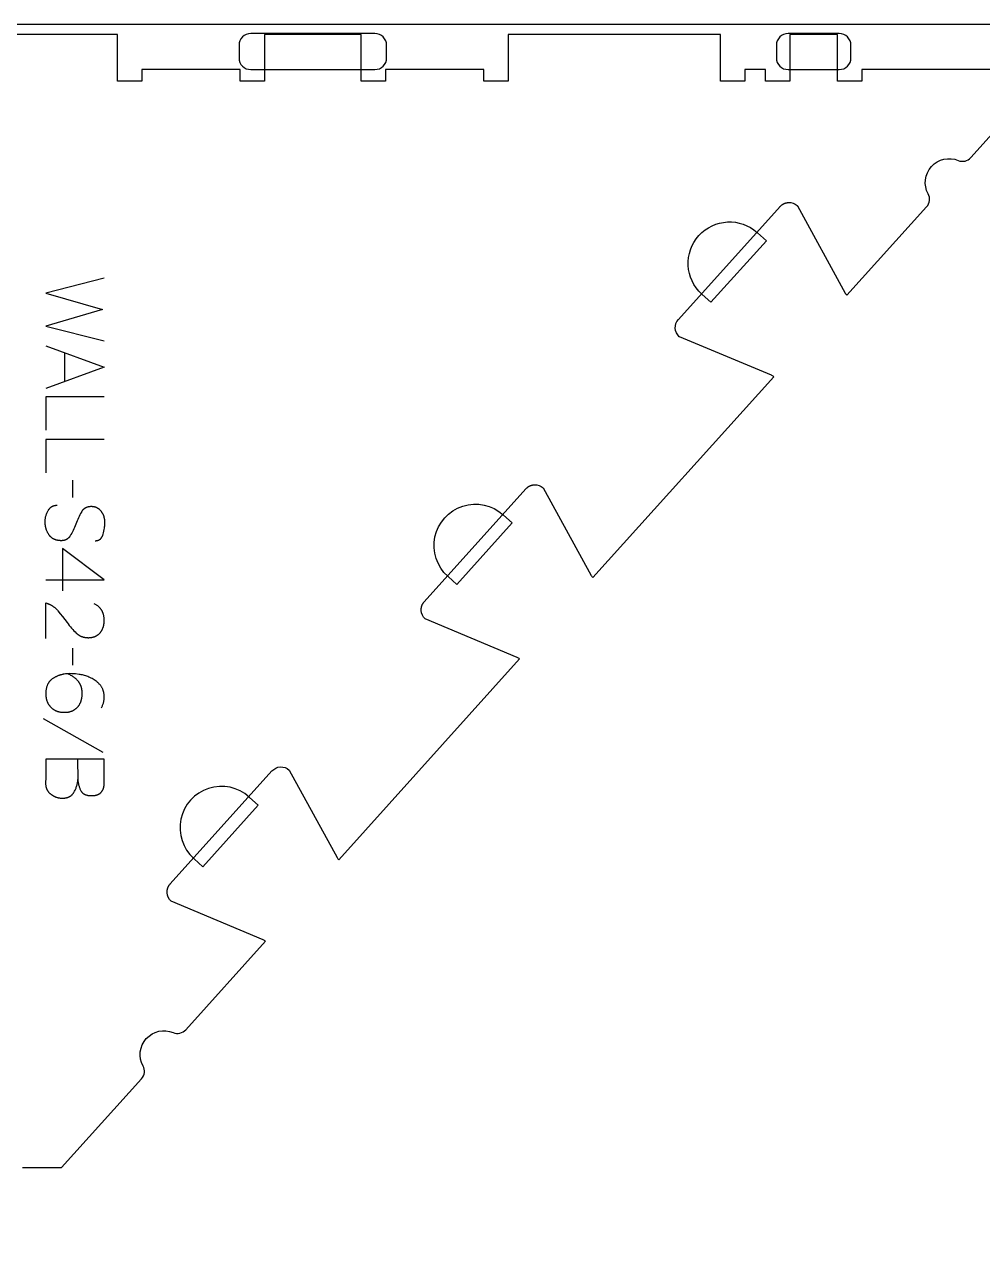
# Model space of a CAD drawing. Extents: x 0 to 4485, y 0 to 10771.
# Drawn here: x 2194 to 2686, y 4947 to 5569 of the extents above; entities that cross this region are included whole.
import ezdxf

# ---------------------------------------------------------------- set-up
doc = ezdxf.new("R2010")
doc.units = 0
for name, color, linetype in [('0_SHEET_SPRUCEPLY_2440X122', 1, 'CONTINUOUS'), ('1_ANYTOOL_1MMDEEP_LABELS_S', 2, 'CONTINUOUS'), ('4_ANYTOOL_CUTTHROUGH_OUTSI', 5, 'CONTINUOUS'), ('5_ANYTOOL_HALF_MILL_9MM_IN', 3, 'CONTINUOUS')]:
    doc.layers.add(name, color=color, linetype=linetype)

msp = doc.modelspace()

# ---------------------------------------------------------------- linework, layer by layer
at = {"layer": '0_SHEET_SPRUCEPLY_2440X122'}
msp.add_lwpolyline([(2737.94, 5569.42), (2737.94, 4349.42), (297.94, 4349.42), (297.94, 5569.42)], close=True, dxfattribs=at)
at = {"layer": '1_ANYTOOL_1MMDEEP_LABELS_S', "color": 2}
for points in [[(2235.25, 5439.12), (2205.25, 5431.41), (2234.35, 5422.96), (2205.25, 5414.48), (2235.25, 5406.98)], [(2205.25, 5404.41), (2235.25, 5393.52), (2205.25, 5382.46)], [(2214.8, 5400.94), (2214.8, 5386.02)], [(2235.25, 5378.18), (2205.25, 5378.18), (2205.25, 5361.08)], [(2235.25, 5356.36), (2205.25, 5356.36), (2205.25, 5339.26)], [(2219.13, 5326.62), (2219.05, 5335.41)], [(2230.66, 5304.38), (2230.85, 5304.38), (2230.94, 5304.39), (2231.03, 5304.39), (2231.12, 5304.4), (2231.21, 5304.41), (2231.3, 5304.42), (2231.39, 5304.43), (2231.47, 5304.44), (2231.56, 5304.46), (2231.64, 5304.48), (2231.73, 5304.49), (2231.81, 5304.51), (2231.89, 5304.54), (2231.97, 5304.56), (2232.05, 5304.58), (2232.13, 5304.61), (2232.21, 5304.64), (2232.28, 5304.67), (2232.36, 5304.7), (2232.43, 5304.73), (2232.5, 5304.77), (2232.58, 5304.8), (2232.65, 5304.84), (2232.72, 5304.88), (2232.79, 5304.92), (2232.85, 5304.96), (2232.92, 5305.01), (2232.99, 5305.05), (2233.05, 5305.1), (2233.12, 5305.15), (2233.18, 5305.2), (2233.24, 5305.25), (2233.3, 5305.3), (2233.36, 5305.36), (2233.42, 5305.42), (2233.48, 5305.47), (2233.53, 5305.53), (2233.59, 5305.6), (2233.64, 5305.66), (2233.7, 5305.72), (2233.75, 5305.79), (2233.8, 5305.86), (2233.85, 5305.93), (2233.9, 5306), (2233.95, 5306.07), (2234, 5306.15), (2234.04, 5306.22), (2234.09, 5306.3), (2234.13, 5306.38), (2234.18, 5306.46), (2234.22, 5306.54), (2234.3, 5306.71), (2234.38, 5306.89), (2234.45, 5307.07), (2234.52, 5307.26), (2234.59, 5307.46), (2234.65, 5307.66), (2234.87, 5308.47), (2235.06, 5309.27), (2235.22, 5310.05), (2235.35, 5310.82), (2235.41, 5311.2), (2235.46, 5311.58), (2235.5, 5311.95), (2235.53, 5312.32), (2235.56, 5312.69), (2235.57, 5313.05), (2235.59, 5313.41), (2235.59, 5313.76), (2235.59, 5313.96), (2235.58, 5314.15), (2235.57, 5314.35), (2235.56, 5314.54), (2235.54, 5314.73), (2235.52, 5314.92), (2235.5, 5315.1), (2235.48, 5315.29), (2235.44, 5315.47), (2235.41, 5315.66), (2235.37, 5315.84), (2235.33, 5316.02), (2235.29, 5316.2), (2235.24, 5316.38), (2235.19, 5316.56), (2235.13, 5316.73), (2235.07, 5316.91), (2235.01, 5317.08), (2234.95, 5317.25), (2234.88, 5317.42), (2234.8, 5317.59), (2234.73, 5317.76), (2234.65, 5317.93), (2234.56, 5318.1), (2234.48, 5318.26), (2234.39, 5318.42), (2234.29, 5318.59), (2234.19, 5318.75), (2234.09, 5318.91), (2233.99, 5319.07), (2233.88, 5319.22), (2233.77, 5319.38), (2233.65, 5319.53), (2233.53, 5319.68), (2233.41, 5319.82), (2233.29, 5319.96), (2233.16, 5320.09), (2233.03, 5320.22), (2232.9, 5320.35), (2232.76, 5320.47), (2232.62, 5320.58), (2232.48, 5320.69), (2232.33, 5320.79), (2232.18, 5320.89), (2232.03, 5320.99), (2231.87, 5321.08), (2231.72, 5321.16), (2231.56, 5321.24), (2231.39, 5321.32), (2231.22, 5321.39), (2231.05, 5321.45), (2230.88, 5321.52), (2230.7, 5321.57), (2230.52, 5321.62), (2230.34, 5321.67), (2230.16, 5321.71), (2229.97, 5321.75), (2229.78, 5321.78), (2229.58, 5321.8), (2229.38, 5321.83), (2229.18, 5321.84), (2228.98, 5321.85), (2228.77, 5321.86), (2228.56, 5321.86), (2228.35, 5321.86), (2228.13, 5321.85), (2227.93, 5321.84), (2227.72, 5321.82), (2227.52, 5321.8), (2227.32, 5321.77), (2227.13, 5321.73), (2226.94, 5321.69), (2226.76, 5321.64), (2226.57, 5321.59), (2226.4, 5321.53), (2226.22, 5321.47), (2226.14, 5321.43), (2226.05, 5321.4), (2225.97, 5321.36), (2225.88, 5321.32), (2225.8, 5321.28), (2225.72, 5321.24), (2225.64, 5321.2), (2225.56, 5321.16), (2225.48, 5321.11), (2225.4, 5321.07), (2225.33, 5321.02), (2225.25, 5320.97), (2225.18, 5320.92), (2225.1, 5320.87), (2225.03, 5320.81), (2224.96, 5320.76), (2224.89, 5320.7), (2224.82, 5320.65), (2224.75, 5320.59), (2224.68, 5320.53), (2224.61, 5320.47), (2224.54, 5320.4), (2224.48, 5320.34), (2224.41, 5320.27), (2224.29, 5320.14), (2224.16, 5320), (2224.04, 5319.85), (2223.93, 5319.7), (2223.82, 5319.54), (2223.71, 5319.38), (2223.6, 5319.21), (2223.5, 5319.04), (2223.11, 5318.32), (2222.73, 5317.59), (2222.37, 5316.84), (2222.01, 5316.08), (2221.66, 5315.3), (2221.33, 5314.5), (2221.01, 5313.69), (2220.7, 5312.86), (2220.38, 5312.04), (2220.05, 5311.23), (2219.71, 5310.45), (2219.35, 5309.68), (2218.98, 5308.94), (2218.59, 5308.21), (2218.18, 5307.51), (2217.76, 5306.82), (2217.65, 5306.66), (2217.54, 5306.5), (2217.42, 5306.34), (2217.36, 5306.27), (2217.3, 5306.19), (2217.24, 5306.12), (2217.18, 5306.05), (2217.11, 5305.98), (2217.05, 5305.91), (2216.98, 5305.85), (2216.91, 5305.78), (2216.85, 5305.72), (2216.78, 5305.66), (2216.71, 5305.6), (2216.64, 5305.54), (2216.56, 5305.48), (2216.49, 5305.43), (2216.42, 5305.37), (2216.34, 5305.32), (2216.27, 5305.27), (2216.19, 5305.22), (2216.11, 5305.17), (2216.04, 5305.12), (2215.96, 5305.08), (2215.87, 5305.03), (2215.79, 5304.99), (2215.71, 5304.95), (2215.63, 5304.91), (2215.54, 5304.87), (2215.46, 5304.83), (2215.37, 5304.8), (2215.28, 5304.77), (2215.19, 5304.73), (2215.1, 5304.7), (2215.01, 5304.67), (2214.92, 5304.65), (2214.83, 5304.62), (2214.64, 5304.57), (2214.45, 5304.53), (2214.26, 5304.49), (2214.06, 5304.46), (2213.85, 5304.43), (2213.64, 5304.41), (2213.43, 5304.4), (2213.22, 5304.39), (2213, 5304.39), (2212.78, 5304.4), (2212.55, 5304.41), (2212.32, 5304.42), (2212.09, 5304.44), (2211.86, 5304.47), (2211.64, 5304.5), (2211.42, 5304.54), (2211.2, 5304.58), (2210.99, 5304.62), (2210.78, 5304.68), (2210.57, 5304.73), (2210.37, 5304.79), (2210.17, 5304.86), (2209.98, 5304.93), (2209.79, 5305.01), (2209.6, 5305.09), (2209.42, 5305.18), (2209.24, 5305.27), (2209.07, 5305.36), (2208.89, 5305.47), (2208.73, 5305.57), (2208.56, 5305.68), (2208.4, 5305.8), (2208.25, 5305.92), (2208.09, 5306.05), (2207.94, 5306.18), (2207.8, 5306.32), (2207.66, 5306.46), (2207.52, 5306.61), (2207.38, 5306.76), (2207.25, 5306.92), (2207.13, 5307.08), (2207, 5307.24), (2206.88, 5307.42), (2206.77, 5307.59), (2206.55, 5307.95), (2206.34, 5308.32), (2206.15, 5308.69), (2205.97, 5309.06), (2205.8, 5309.43), (2205.65, 5309.81), (2205.58, 5310), (2205.51, 5310.19), (2205.45, 5310.38), (2205.39, 5310.58), (2205.33, 5310.77), (2205.28, 5310.97), (2205.23, 5311.16), (2205.19, 5311.36), (2205.14, 5311.56), (2205.1, 5311.75), (2205.07, 5311.95), (2205.04, 5312.15), (2205.01, 5312.35), (2204.98, 5312.56), (2204.94, 5312.96), (2204.92, 5313.37), (2204.9, 5313.79), (2204.9, 5314.2), (2204.92, 5314.61), (2204.94, 5315.01), (2204.98, 5315.41), (2205.04, 5315.81), (2205.1, 5316.2), (2205.18, 5316.58), (2205.27, 5316.96), (2205.37, 5317.34), (2205.49, 5317.71), (2205.61, 5318.08), (2205.76, 5318.44), (2205.91, 5318.8), (2206.08, 5319.16), (2206.25, 5319.51), (2206.45, 5319.85), (2206.55, 5320.02), (2206.65, 5320.18), (2206.76, 5320.34), (2206.87, 5320.49), (2206.98, 5320.64), (2207.09, 5320.78), (2207.21, 5320.92), (2207.33, 5321.05), (2207.46, 5321.18), (2207.58, 5321.3), (2207.71, 5321.41), (2207.85, 5321.52), (2207.91, 5321.57), (2207.98, 5321.63), (2208.05, 5321.68), (2208.12, 5321.73), (2208.19, 5321.77), (2208.26, 5321.82), (2208.33, 5321.86), (2208.41, 5321.91), (2208.48, 5321.95), (2208.55, 5321.99), (2208.63, 5322.03), (2208.7, 5322.07), (2208.78, 5322.11), (2208.86, 5322.14), (2208.94, 5322.17), (2209.01, 5322.21), (2209.09, 5322.24), (2209.17, 5322.27), (2209.25, 5322.3), (2209.34, 5322.33), (2209.5, 5322.38), (2209.67, 5322.42), (2209.84, 5322.46), (2210.01, 5322.5), (2210.19, 5322.53), (2210.37, 5322.55), (2210.55, 5322.57), (2210.74, 5322.58), (2210.93, 5322.59), (2211.12, 5322.59)], [(2205.25, 5284.36), (2235.29, 5284.32), (2213.9, 5300.35)], [(2213.9, 5300.35), (2213.9, 5278.58)], [(2205.29, 5254.15), (2205.33, 5272.45), (2205.79, 5272.3), (2206.01, 5272.23), (2206.23, 5272.14), (2206.45, 5272.06), (2206.67, 5271.97), (2206.89, 5271.88), (2207.1, 5271.78), (2207.31, 5271.68), (2207.52, 5271.58), (2207.72, 5271.47), (2207.92, 5271.36), (2208.12, 5271.24), (2208.32, 5271.13), (2208.52, 5271.01), (2208.71, 5270.88), (2208.9, 5270.75), (2209.09, 5270.62), (2209.28, 5270.48), (2209.46, 5270.35), (2209.64, 5270.2), (2209.82, 5270.06), (2210, 5269.91), (2210.17, 5269.75), (2210.35, 5269.6), (2210.51, 5269.44), (2210.68, 5269.27), (2210.85, 5269.11), (2211.01, 5268.93), (2211.17, 5268.76), (2211.48, 5268.4), (2212.7, 5266.92), (2213.89, 5265.43), (2215.05, 5263.92), (2216.17, 5262.4), (2216.74, 5261.65), (2217.31, 5260.91), (2217.88, 5260.2), (2218.47, 5259.51), (2219.06, 5258.85), (2219.66, 5258.2), (2220.27, 5257.58), (2220.89, 5256.98), (2221.05, 5256.83), (2221.2, 5256.69), (2221.37, 5256.56), (2221.53, 5256.43), (2221.69, 5256.3), (2221.86, 5256.18), (2222.03, 5256.06), (2222.2, 5255.95), (2222.38, 5255.84), (2222.56, 5255.74), (2222.73, 5255.64), (2222.92, 5255.54), (2223.1, 5255.45), (2223.29, 5255.37), (2223.47, 5255.29), (2223.66, 5255.21), (2223.86, 5255.14), (2224.05, 5255.07), (2224.25, 5255.01), (2224.45, 5254.95), (2224.65, 5254.9), (2224.85, 5254.85), (2225.06, 5254.81), (2225.27, 5254.77), (2225.48, 5254.73), (2225.69, 5254.7), (2225.91, 5254.68), (2226.12, 5254.66), (2226.34, 5254.64), (2226.57, 5254.63), (2226.79, 5254.62), (2227.02, 5254.62), (2227.27, 5254.62), (2227.51, 5254.63), (2227.76, 5254.64), (2227.99, 5254.66), (2228.23, 5254.68), (2228.46, 5254.71), (2228.69, 5254.74), (2228.91, 5254.78), (2229.13, 5254.82), (2229.35, 5254.87), (2229.56, 5254.92), (2229.77, 5254.98), (2229.97, 5255.04), (2230.17, 5255.11), (2230.37, 5255.18), (2230.56, 5255.25), (2230.75, 5255.34), (2230.94, 5255.42), (2231.12, 5255.51), (2231.3, 5255.61), (2231.47, 5255.71), (2231.65, 5255.82), (2231.81, 5255.93), (2231.98, 5256.04), (2232.14, 5256.17), (2232.29, 5256.29), (2232.44, 5256.42), (2232.59, 5256.56), (2232.74, 5256.7), (2232.88, 5256.84), (2233.01, 5256.99), (2233.15, 5257.15), (2233.28, 5257.31), (2233.4, 5257.47), (2233.52, 5257.64), (2233.64, 5257.8), (2233.75, 5257.97), (2233.86, 5258.15), (2233.96, 5258.32), (2234.06, 5258.5), (2234.16, 5258.68), (2234.25, 5258.86), (2234.34, 5259.05), (2234.43, 5259.23), (2234.51, 5259.42), (2234.58, 5259.62), (2234.65, 5259.81), (2234.72, 5260.01), (2234.78, 5260.21), (2234.84, 5260.42), (2234.9, 5260.62), (2234.95, 5260.83), (2235, 5261.04), (2235.04, 5261.26), (2235.08, 5261.47), (2235.11, 5261.69), (2235.15, 5261.91), (2235.17, 5262.14), (2235.19, 5262.36), (2235.21, 5262.59), (2235.23, 5262.82), (2235.24, 5263.06), (2235.25, 5263.54), (2235.24, 5263.9), (2235.23, 5264.26), (2235.2, 5264.62), (2235.17, 5264.96), (2235.12, 5265.3), (2235.07, 5265.64), (2235, 5265.96), (2234.93, 5266.28), (2234.84, 5266.6), (2234.8, 5266.75), (2234.75, 5266.91), (2234.7, 5267.06), (2234.64, 5267.21), (2234.59, 5267.36), (2234.53, 5267.5), (2234.47, 5267.65), (2234.4, 5267.79), (2234.34, 5267.93), (2234.27, 5268.07), (2234.2, 5268.21), (2234.13, 5268.35), (2234.05, 5268.48), (2233.97, 5268.61), (2233.89, 5268.75), (2233.81, 5268.88), (2233.72, 5269.01), (2233.63, 5269.13), (2233.54, 5269.26), (2233.45, 5269.38), (2233.35, 5269.5), (2233.25, 5269.62), (2233.15, 5269.74), (2233.05, 5269.86), (2232.94, 5269.97), (2232.84, 5270.09), (2232.72, 5270.2), (2232.61, 5270.31), (2232.5, 5270.42), (2232.38, 5270.53), (2232.26, 5270.63), (2232.13, 5270.74), (2231.88, 5270.94), (2231.62, 5271.14), (2231.34, 5271.33), (2231.06, 5271.51), (2230.76, 5271.69), (2230.46, 5271.86), (2230.15, 5272.02)], [(2219.13, 5240.44), (2219.05, 5249.22)], [(2233.79, 5218.58), (2233.97, 5218.92), (2234.13, 5219.26), (2234.28, 5219.6), (2234.43, 5219.94), (2234.56, 5220.28), (2234.68, 5220.63), (2234.79, 5220.97), (2234.88, 5221.32), (2234.97, 5221.67), (2235.04, 5222.02), (2235.1, 5222.37), (2235.16, 5222.73), (2235.19, 5223.08), (2235.22, 5223.44), (2235.24, 5223.79), (2235.25, 5224.15), (2235.24, 5224.47), (2235.23, 5224.78), (2235.21, 5225.09), (2235.18, 5225.39), (2235.15, 5225.69), (2235.1, 5225.99), (2235.05, 5226.28), (2234.99, 5226.57), (2234.92, 5226.85), (2234.84, 5227.13), (2234.76, 5227.41), (2234.66, 5227.68), (2234.56, 5227.95), (2234.45, 5228.21), (2234.34, 5228.47), (2234.21, 5228.73), (2234.08, 5228.98), (2233.94, 5229.22), (2233.79, 5229.47), (2233.63, 5229.71), (2233.46, 5229.94), (2233.29, 5230.17), (2233.11, 5230.4), (2232.92, 5230.62), (2232.72, 5230.84), (2232.52, 5231.05), (2232.3, 5231.26), (2232.08, 5231.47), (2231.85, 5231.67), (2231.61, 5231.87), (2231.36, 5232.06), (2231.11, 5232.25), (2230.59, 5232.62), (2230.07, 5232.96), (2229.54, 5233.29), (2229.01, 5233.59), (2228.47, 5233.88), (2227.93, 5234.15), (2227.39, 5234.4), (2226.84, 5234.63), (2226.29, 5234.84), (2225.73, 5235.03), (2225.17, 5235.2), (2224.61, 5235.35), (2224.04, 5235.48), (2223.46, 5235.6), (2222.89, 5235.69), (2222.3, 5235.76), (2220.5, 5236), (2220.22, 5236.04), (2219.92, 5236.07), (2219.6, 5236.09), (2219.26, 5236.11), (2218.51, 5236.14), (2217.67, 5236.15), (2217.07, 5236.14), (2216.48, 5236.11), (2215.9, 5236.07), (2215.32, 5236), (2214.75, 5235.92), (2214.19, 5235.82), (2213.91, 5235.76), (2213.64, 5235.7), (2213.37, 5235.63), (2213.09, 5235.56), (2212.83, 5235.48), (2212.56, 5235.4), (2212.29, 5235.31), (2212.03, 5235.22), (2211.77, 5235.13), (2211.51, 5235.03), (2211.26, 5234.92), (2211, 5234.81), (2210.75, 5234.7), (2210.5, 5234.58), (2210.25, 5234.46), (2210, 5234.33), (2209.76, 5234.2), (2209.52, 5234.06), (2209.28, 5233.92), (2209.04, 5233.77), (2208.81, 5233.62), (2208.58, 5233.46), (2208.36, 5233.3), (2208.15, 5233.13), (2208.05, 5233.04), (2207.95, 5232.95), (2207.85, 5232.86), (2207.75, 5232.77), (2207.65, 5232.68), (2207.56, 5232.58), (2207.47, 5232.48), (2207.38, 5232.39), (2207.29, 5232.29), (2207.21, 5232.18), (2207.12, 5232.08), (2207.04, 5231.98), (2206.96, 5231.87), (2206.88, 5231.76), (2206.8, 5231.66), (2206.73, 5231.54), (2206.65, 5231.43), (2206.58, 5231.32), (2206.51, 5231.2), (2206.45, 5231.09), (2206.32, 5230.85), (2206.19, 5230.61), (2206.08, 5230.36), (2205.97, 5230.1), (2205.87, 5229.84), (2205.78, 5229.57), (2205.69, 5229.29), (2205.62, 5229.01), (2205.55, 5228.73), (2205.48, 5228.43), (2205.43, 5228.13), (2205.38, 5227.83), (2205.34, 5227.52), (2205.31, 5227.2), (2205.28, 5226.87), (2205.26, 5226.54), (2205.25, 5226.21), (2205.25, 5225.86), (2205.25, 5225.59), (2205.26, 5225.33), (2205.27, 5225.06), (2205.29, 5224.8), (2205.31, 5224.54), (2205.34, 5224.29), (2205.37, 5224.04), (2205.41, 5223.79), (2205.45, 5223.55), (2205.5, 5223.31), (2205.56, 5223.07), (2205.61, 5222.84), (2205.68, 5222.61), (2205.75, 5222.38), (2205.82, 5222.16), (2205.9, 5221.94), (2205.98, 5221.72), (2206.07, 5221.51), (2206.17, 5221.3), (2206.27, 5221.1), (2206.37, 5220.89), (2206.48, 5220.69), (2206.6, 5220.5), (2206.72, 5220.31), (2206.84, 5220.12), (2206.97, 5219.94), (2207.11, 5219.75), (2207.25, 5219.58), (2207.39, 5219.4), (2207.54, 5219.23), (2207.7, 5219.06), (2207.86, 5218.9), (2208.03, 5218.74), (2208.19, 5218.59), (2208.37, 5218.44), (2208.54, 5218.29), (2208.72, 5218.15), (2208.9, 5218.02), (2209.08, 5217.89), (2209.27, 5217.77), (2209.46, 5217.65), (2209.66, 5217.53), (2209.86, 5217.42), (2210.06, 5217.32), (2210.26, 5217.22), (2210.47, 5217.13), (2210.68, 5217.04), (2210.89, 5216.96), (2211.11, 5216.88), (2211.33, 5216.8), (2211.55, 5216.74), (2211.78, 5216.67), (2212.01, 5216.61), (2212.25, 5216.56), (2212.48, 5216.51), (2212.72, 5216.47), (2212.97, 5216.43), (2213.21, 5216.4), (2213.46, 5216.37), (2213.72, 5216.35), (2213.97, 5216.33), (2214.23, 5216.32), (2214.49, 5216.31), (2214.76, 5216.31), (2215.03, 5216.31), (2215.3, 5216.32), (2215.56, 5216.33), (2215.82, 5216.35), (2216.08, 5216.37), (2216.33, 5216.4), (2216.58, 5216.43), (2216.82, 5216.47), (2217.06, 5216.52), (2217.3, 5216.57), (2217.53, 5216.62), (2217.76, 5216.68), (2217.99, 5216.75), (2218.21, 5216.82), (2218.43, 5216.89), (2218.64, 5216.97), (2218.85, 5217.06), (2219.05, 5217.15), (2219.26, 5217.24), (2219.45, 5217.35), (2219.65, 5217.45), (2219.84, 5217.56), (2220.03, 5217.68), (2220.21, 5217.8), (2220.39, 5217.93), (2220.56, 5218.06), (2220.73, 5218.2), (2220.9, 5218.34), (2221.06, 5218.49), (2221.22, 5218.64), (2221.38, 5218.8), (2221.53, 5218.96), (2221.68, 5219.13), (2221.82, 5219.3), (2221.96, 5219.48), (2222.09, 5219.65), (2222.22, 5219.83), (2222.35, 5220.02), (2222.47, 5220.21), (2222.58, 5220.39), (2222.69, 5220.59), (2222.8, 5220.78), (2222.9, 5220.98), (2222.99, 5221.19), (2223.09, 5221.39), (2223.17, 5221.6), (2223.25, 5221.81), (2223.33, 5222.03), (2223.4, 5222.25), (2223.47, 5222.47), (2223.54, 5222.69), (2223.59, 5222.92), (2223.65, 5223.15), (2223.7, 5223.39), (2223.74, 5223.63), (2223.78, 5223.87), (2223.82, 5224.11), (2223.85, 5224.36), (2223.87, 5224.61), (2223.89, 5224.86), (2223.91, 5225.12), (2223.92, 5225.38), (2223.93, 5225.64), (2223.93, 5225.91), (2223.92, 5226.38), (2223.9, 5226.84), (2223.88, 5227.06), (2223.86, 5227.29), (2223.84, 5227.51), (2223.81, 5227.72), (2223.78, 5227.94), (2223.74, 5228.15), (2223.7, 5228.36), (2223.66, 5228.57), (2223.61, 5228.77), (2223.56, 5228.97), (2223.51, 5229.17), (2223.45, 5229.36), (2223.39, 5229.55), (2223.32, 5229.74), (2223.25, 5229.93), (2223.18, 5230.11), (2223.1, 5230.3), (2223.02, 5230.47), (2222.94, 5230.65), (2222.85, 5230.82), (2222.75, 5230.99), (2222.66, 5231.16), (2222.56, 5231.32), (2222.46, 5231.48), (2222.35, 5231.64), (2222.24, 5231.8), (2222.12, 5231.95), (2222, 5232.1), (2221.88, 5232.25), (2221.76, 5232.39), (2221.63, 5232.54), (2221.49, 5232.68), (2221.22, 5232.97), (2220.93, 5233.24), (2220.63, 5233.51), (2220.32, 5233.78), (2219.99, 5234.04), (2219.65, 5234.29), (2219.29, 5234.54), (2218.92, 5234.78), (2218.54, 5235.02), (2218.15, 5235.25), (2217.74, 5235.47), (2217.32, 5235.69), (2216.88, 5235.9), (2216.43, 5236.11)], [(2234.77, 5195.74), (2204, 5212.92)], [(2235.25, 5192.31), (2205.25, 5192.31), (2205.25, 5182.62), (2205.16, 5180.09), (2205.16, 5179.86), (2205.16, 5179.64), (2205.16, 5179.42), (2205.17, 5179.2), (2205.19, 5178.98), (2205.21, 5178.77), (2205.24, 5178.56), (2205.27, 5178.35), (2205.31, 5178.15), (2205.36, 5177.95), (2205.41, 5177.75), (2205.46, 5177.55), (2205.53, 5177.36), (2205.59, 5177.18), (2205.67, 5176.99), (2205.74, 5176.81), (2205.83, 5176.63), (2205.92, 5176.46), (2206.01, 5176.28), (2206.11, 5176.11), (2206.22, 5175.95), (2206.33, 5175.78), (2206.45, 5175.63), (2206.57, 5175.47), (2206.7, 5175.32), (2206.83, 5175.16), (2206.97, 5175.02), (2207.12, 5174.87), (2207.27, 5174.73), (2207.42, 5174.59), (2207.59, 5174.46), (2207.75, 5174.33), (2207.92, 5174.2), (2208.1, 5174.08), (2208.27, 5173.96), (2208.44, 5173.84), (2208.62, 5173.73), (2208.79, 5173.62), (2208.97, 5173.52), (2209.15, 5173.42), (2209.33, 5173.32), (2209.51, 5173.23), (2209.69, 5173.15), (2209.88, 5173.06), (2210.06, 5172.98), (2210.25, 5172.91), (2210.43, 5172.84), (2210.62, 5172.77), (2210.81, 5172.71), (2211, 5172.65), (2211.19, 5172.59), (2211.38, 5172.54), (2211.57, 5172.5), (2211.77, 5172.45), (2211.96, 5172.41), (2212.16, 5172.38), (2212.36, 5172.35), (2212.56, 5172.32), (2212.76, 5172.3), (2212.96, 5172.28), (2213.16, 5172.27), (2213.36, 5172.26), (2213.57, 5172.25), (2213.77, 5172.25), (2214.03, 5172.25), (2214.27, 5172.26), (2214.52, 5172.28), (2214.76, 5172.3), (2214.99, 5172.32), (2215.22, 5172.35), (2215.45, 5172.39), (2215.67, 5172.43), (2215.88, 5172.48), (2216.1, 5172.53), (2216.3, 5172.59), (2216.51, 5172.66), (2216.7, 5172.73), (2216.9, 5172.81), (2217.09, 5172.89), (2217.27, 5172.98), (2217.36, 5173.03), (2217.45, 5173.07), (2217.54, 5173.12), (2217.63, 5173.17), (2217.72, 5173.22), (2217.8, 5173.28), (2217.89, 5173.33), (2217.97, 5173.39), (2218.05, 5173.45), (2218.13, 5173.51), (2218.21, 5173.57), (2218.29, 5173.63), (2218.37, 5173.69), (2218.44, 5173.76), (2218.52, 5173.82), (2218.59, 5173.89), (2218.67, 5173.96), (2218.74, 5174.03), (2218.81, 5174.1), (2218.88, 5174.17), (2218.95, 5174.25), (2219.01, 5174.33), (2219.14, 5174.48), (2219.27, 5174.64), (2219.39, 5174.81), (2219.51, 5174.99), (2219.62, 5175.16), (2219.84, 5175.53), (2220.05, 5175.91), (2220.24, 5176.28), (2220.42, 5176.67), (2220.59, 5177.06), (2220.75, 5177.46), (2220.9, 5177.86), (2221.03, 5178.27), (2221.16, 5178.69), (2221.27, 5179.11), (2221.37, 5179.54), (2221.46, 5179.97), (2221.54, 5180.41), (2221.61, 5180.86), (2221.66, 5181.31), (2221.7, 5181.76)], [(2221.57, 5192.31), (2221.7, 5181.76), (2221.73, 5181.37), (2221.77, 5180.97), (2221.82, 5180.58), (2221.88, 5180.2), (2221.95, 5179.82), (2222.02, 5179.45), (2222.11, 5179.09), (2222.2, 5178.73), (2222.3, 5178.37), (2222.41, 5178.02), (2222.53, 5177.68), (2222.66, 5177.34), (2222.8, 5177.01), (2222.95, 5176.68), (2223.1, 5176.36), (2223.27, 5176.04), (2223.31, 5175.97), (2223.35, 5175.89), (2223.4, 5175.81), (2223.45, 5175.74), (2223.5, 5175.67), (2223.55, 5175.6), (2223.6, 5175.52), (2223.65, 5175.46), (2223.7, 5175.39), (2223.76, 5175.32), (2223.81, 5175.26), (2223.87, 5175.19), (2223.93, 5175.13), (2223.99, 5175.07), (2224.05, 5175.01), (2224.12, 5174.95), (2224.18, 5174.89), (2224.25, 5174.83), (2224.32, 5174.78), (2224.39, 5174.72), (2224.46, 5174.67), (2224.53, 5174.62), (2224.6, 5174.56), (2224.67, 5174.52), (2224.75, 5174.47), (2224.83, 5174.42), (2224.91, 5174.37), (2224.99, 5174.33), (2225.07, 5174.29), (2225.15, 5174.24), (2225.23, 5174.2), (2225.32, 5174.16), (2225.41, 5174.12), (2225.49, 5174.09), (2225.67, 5174.02), (2225.86, 5173.95), (2226.05, 5173.89), (2226.25, 5173.83), (2226.45, 5173.78), (2226.66, 5173.73), (2226.87, 5173.69), (2227.09, 5173.66), (2227.31, 5173.62), (2227.54, 5173.6), (2227.78, 5173.58), (2228.02, 5173.56), (2228.27, 5173.55), (2228.52, 5173.54), (2228.77, 5173.54), (2229.17, 5173.54), (2229.37, 5173.55), (2229.56, 5173.56), (2229.75, 5173.58), (2229.93, 5173.59), (2230.11, 5173.62), (2230.29, 5173.64), (2230.47, 5173.67), (2230.64, 5173.7), (2230.81, 5173.73), (2230.97, 5173.77), (2231.14, 5173.81), (2231.3, 5173.86), (2231.45, 5173.9), (2231.61, 5173.95), (2231.76, 5174.01), (2231.9, 5174.06), (2232.05, 5174.13), (2232.19, 5174.19), (2232.32, 5174.26), (2232.46, 5174.33), (2232.59, 5174.4), (2232.72, 5174.48), (2232.84, 5174.56), (2232.96, 5174.64), (2233.08, 5174.73), (2233.2, 5174.82), (2233.31, 5174.91), (2233.42, 5175.01), (2233.53, 5175.1), (2233.63, 5175.21), (2233.73, 5175.31), (2233.82, 5175.42), (2233.92, 5175.54), (2234.01, 5175.65), (2234.09, 5175.77), (2234.18, 5175.89), (2234.26, 5176.02), (2234.34, 5176.15), (2234.41, 5176.28), (2234.48, 5176.42), (2234.55, 5176.55), (2234.61, 5176.7), (2234.68, 5176.84), (2234.73, 5176.99), (2234.79, 5177.14), (2234.84, 5177.3), (2234.89, 5177.46), (2234.94, 5177.62), (2234.98, 5177.78), (2235.02, 5177.95), (2235.05, 5178.12), (2235.09, 5178.3), (2235.12, 5178.47), (2235.14, 5178.65), (2235.17, 5178.84), (2235.19, 5179.03), (2235.21, 5179.22), (2235.22, 5179.41), (2235.24, 5179.81), (2235.25, 5180.22), (2235.25, 5192.31)]]:
    msp.add_lwpolyline(points, dxfattribs=at)
at = {"layer": '4_ANYTOOL_CUTTHROUGH_OUTSI', "color": 5}
msp.add_lwpolyline([(2193.34, 4982.67), (2213.39, 4982.67), (2254.4, 5028.21), (2254.4, 5028.21, 0.317837), (2255.17, 5034.8, -0.707107), (2270.63, 5051.97, 0.317837), (2277.11, 5053.43), (2318.01, 5098.86, 0.061485), (2316.82, 5099.62), (2269.64, 5119.37), (2269.6, 5119.38), (2269.57, 5119.41), (2269.57, 5119.41, -0.198912), (2267.51, 5123.73), (2267.5, 5123.88), (2267.5, 5124.03), (2267.5, 5124.18), (2267.51, 5124.33), (2267.52, 5124.49), (2267.53, 5124.64), (2267.54, 5124.79), (2267.56, 5124.94), (2267.59, 5125.09), (2267.62, 5125.25), (2267.65, 5125.4), (2267.68, 5125.55), (2267.72, 5125.7), (2267.76, 5125.85), (2267.81, 5126), (2267.86, 5126.14), (2267.91, 5126.29), (2267.97, 5126.43), (2268.03, 5126.58), (2268.1, 5126.72), (2268.16, 5126.86), (2268.23, 5126.99), (2268.31, 5127.13), (2268.39, 5127.26), (2268.47, 5127.39), (2268.55, 5127.52), (2268.64, 5127.65), (2268.72, 5127.77), (2268.82, 5127.89), (2268.91, 5128.01), (2269.01, 5128.13), (2269.11, 5128.24), (2321.3, 5186.2, -0.414214), (2330.13, 5186.67), (2330.16, 5186.64), (2330.18, 5186.6), (2354.75, 5141.74), (2354.75, 5141.74, 0.061485), (2355.62, 5140.64), (2448.43, 5243.7, 0.061485), (2447.24, 5244.46), (2400.05, 5264.21), (2400.01, 5264.22), (2399.98, 5264.25), (2399.98, 5264.25, -0.198912), (2397.92, 5268.57), (2397.92, 5268.72), (2397.91, 5268.87), (2397.92, 5269.02), (2397.92, 5269.17), (2397.93, 5269.32), (2397.94, 5269.48), (2397.96, 5269.63), (2397.98, 5269.78), (2398, 5269.93), (2398.03, 5270.09), (2398.06, 5270.24), (2398.1, 5270.39), (2398.13, 5270.54), (2398.18, 5270.69), (2398.22, 5270.84), (2398.27, 5270.98), (2398.33, 5271.13), (2398.38, 5271.27), (2398.44, 5271.42), (2398.51, 5271.56), (2398.58, 5271.7), (2398.65, 5271.83), (2398.72, 5271.97), (2398.8, 5272.1), (2398.88, 5272.23), (2398.96, 5272.36), (2399.05, 5272.49), (2399.14, 5272.61), (2399.23, 5272.73), (2399.32, 5272.85), (2399.42, 5272.97), (2399.52, 5273.08), (2451.71, 5331.04), (2451.81, 5331.15), (2451.92, 5331.26), (2452.03, 5331.37), (2452.14, 5331.47), (2452.25, 5331.57), (2452.37, 5331.67), (2452.49, 5331.77), (2452.61, 5331.86), (2452.73, 5331.95), (2452.86, 5332.04), (2452.99, 5332.13), (2453.12, 5332.21), (2453.25, 5332.29), (2453.39, 5332.36), (2453.53, 5332.43), (2453.67, 5332.5), (2453.81, 5332.57), (2453.95, 5332.63), (2454.09, 5332.69), (2454.24, 5332.74), (2454.39, 5332.79), (2454.53, 5332.84), (2454.68, 5332.88), (2454.83, 5332.92), (2454.98, 5332.96), (2455.13, 5332.99), (2455.28, 5333.02), (2455.43, 5333.04), (2455.58, 5333.06), (2455.73, 5333.08), (2455.88, 5333.09), (2456.03, 5333.1, -0.198912), (2460.54, 5331.51), (2460.57, 5331.48), (2460.59, 5331.44), (2485.16, 5286.58), (2485.16, 5286.58, 0.061485), (2486.04, 5285.48), (2578.84, 5388.54, 0.061485), (2577.65, 5389.3), (2530.47, 5409.05), (2530.43, 5409.06), (2530.4, 5409.09), (2530.4, 5409.09, -0.414214), (2529.93, 5417.92), (2582.13, 5475.88), (2582.23, 5475.99), (2582.33, 5476.1), (2582.44, 5476.21), (2582.55, 5476.31), (2582.66, 5476.41), (2582.78, 5476.51), (2582.9, 5476.61), (2583.02, 5476.7), (2583.15, 5476.79), (2583.27, 5476.88), (2583.4, 5476.96), (2583.53, 5477.05), (2583.67, 5477.13), (2583.8, 5477.2), (2583.94, 5477.27), (2584.08, 5477.34), (2584.22, 5477.41), (2584.36, 5477.47), (2584.51, 5477.53), (2584.65, 5477.58), (2584.8, 5477.63), (2584.95, 5477.68), (2585.09, 5477.72), (2585.24, 5477.76), (2585.39, 5477.8), (2585.54, 5477.83), (2585.69, 5477.86), (2585.84, 5477.88), (2585.99, 5477.9), (2586.14, 5477.92), (2586.29, 5477.93), (2586.44, 5477.94, -0.198912), (2590.95, 5476.35), (2590.98, 5476.32), (2591, 5476.28), (2615.58, 5431.42), (2615.58, 5431.42, 0.061485), (2616.45, 5430.31), (2657.36, 5475.75, 0.317837), (2658.14, 5482.34, -0.707107), (2673.59, 5499.51, 0.317837), (2680.07, 5500.97), (2720.77, 5546.17), (2624.12, 5546.17), (2624.12, 5540.17), (2611.62, 5540.17), (2611.62, 5564.17), (2587.12, 5564.17), (2587.12, 5540.17), (2574.62, 5540.17), (2574.62, 5546.17), (2564.12, 5546.17), (2564.12, 5540.17), (2551.62, 5540.17), (2551.62, 5564.17), (2442.56, 5564.17), (2442.56, 5540.17), (2430.06, 5540.17), (2430.06, 5546.17), (2379.56, 5546.17), (2379.56, 5540.17), (2367.06, 5540.17), (2367.06, 5564.17), (2317.56, 5564.17), (2317.56, 5540.17), (2317.31, 5540.17), (2305.31, 5540.17), (2305.06, 5540.17), (2305.06, 5546.17), (2254.56, 5546.17), (2254.56, 5540.17), (2242.06, 5540.17), (2242.06, 5564.17), (2174.87, 5564.17)], format="xyb", dxfattribs=at)
at = {"layer": '5_ANYTOOL_HALF_MILL_9MM_IN'}
for points in [[(2310.43, 5564.67, 0.414214), (2304.43, 5558.67), (2304.43, 5552.17, 0.414214), (2310.43, 5546.17), (2374.18, 5546.17, 0.414214), (2380.18, 5552.17), (2380.18, 5558.67, 0.414214), (2374.18, 5564.67)], [(2586.25, 5564.67, 0.414214), (2580.25, 5558.67), (2580.25, 5552.17, 0.414214), (2586.25, 5546.17), (2612.5, 5546.17, 0.414214), (2618.5, 5552.17), (2618.5, 5558.67, 0.414214), (2612.5, 5564.67)], [(2542, 5430.94, -1), (2570.43, 5462.52), (2570.62, 5462.36), (2575.08, 5458.34), (2546.64, 5426.76), (2542.18, 5430.77), (2542, 5430.94)], [(2411.58, 5286.1, -1), (2440.02, 5317.69), (2440.21, 5317.52), (2444.67, 5313.5), (2416.23, 5281.92), (2411.77, 5285.93), (2411.58, 5286.1)], [(2309.61, 5172.85, 1), (2281.17, 5141.26), (2281.35, 5141.1), (2285.81, 5137.08), (2314.25, 5168.66), (2309.79, 5172.68), (2309.61, 5172.85)]]:
    msp.add_lwpolyline(points, format="xyb", close=True, dxfattribs=at)

doc.saveas('drawing.dxf')
